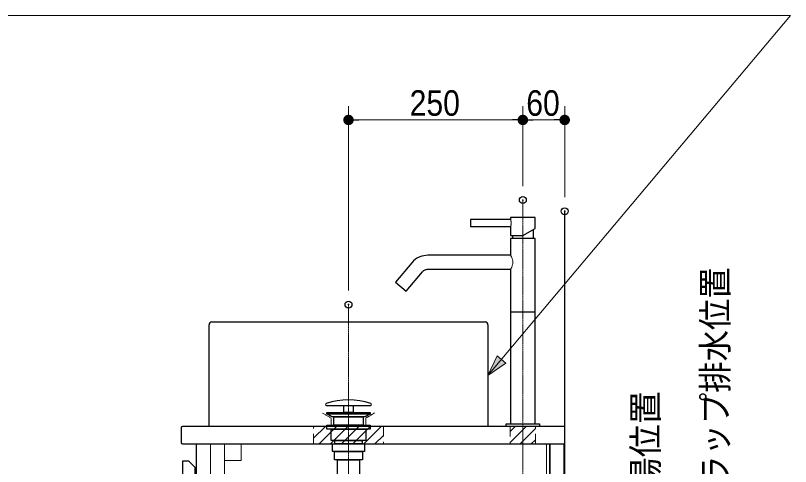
# Model space of a CAD drawing. Units: millimetres, scale not verified. Extents: x -6062 to 6062, y -3045 to 3045.
# Drawn here: x -4060 to -2949, y -1438 to -790 of the extents above; entities that cross this region are included whole.
import ezdxf
from ezdxf.enums import TextEntityAlignment as Align

# ---------------------------------------------------------------- set-up
doc = ezdxf.new("R2010")
doc.units = ezdxf.units.MM
doc.header["$LTSCALE"] = 20
doc.header["$PDMODE"] = 32
doc.header["$PDSIZE"] = 10
doc.linetypes.add('USER1', pattern=[1.11, 0.71, -0.4])
doc.linetypes.add('USER2', pattern=[2.91, 1.76, -0.4, 0.35, -0.4])
for name, color, linetype, lineweight in [('0-0_5ボウル・キャビネット', 7, 'Continuous', 15), ('0-1_4給排水', 7, 'Continuous', 30), ('0-3_2寸法-2', 7, 'Continuous', 15), ('0-4_0', 7, 'Continuous', 25), ('0-6_2寸法-1', 7, 'Continuous', 15), ('0-7_2寸法-3', 7, 'Continuous', 15)]:
    doc.layers.add(name, color=color, linetype=linetype, lineweight=lineweight)
doc.layers.add('0-5_Defpoints', color=7, linetype='Continuous')
doc.styles.add('ＭＳ Ｐゴシック', font='')
doc.styles.get('ＭＳ Ｐゴシック').set_extended_font_data('MS PGothic')

# ---------------------------------------------------------------- blocks, each defined once
blk = doc.blocks.new('グループ-1')
at = {"layer": '0-0_5ボウル・キャビネット', "lineweight": 30}
blk.add_line((-39820, -24600), (-31980, -24600), dxfattribs=at)
blk.add_lwpolyline([(-31900, -24680), (-31900, -27600), (-39900, -27600), (-39900, -24680)], dxfattribs=at)
at = {"layer": '0-0_5ボウル・キャビネット', "linetype": 'USER1'}
blk.add_lwpolyline([(-35150, -27211.1), (-35400, -27360), (-35400, -27560), (-36400, -27560), (-36400, -27360), (-36650, -27211.1)], dxfattribs=at)
at = {"layer": '0-0_5ボウル・キャビネット', "lineweight": 30}
for centre, start, end in [((-39820, -24680), 90, 180), ((-31980, -24680), 0, 90)]:
    blk.add_arc(centre, 80, start, end, dxfattribs=at)
blk = doc.blocks.new('グループ-5')
at = {"layer": '0-1_4給排水', "linetype": 'USER2', "lineweight": 15}
blk.add_line((-35900, -24100), (-35900, -32940), dxfattribs=at)
at = {"layer": '0-1_4給排水'}
for p, q in [((-36560, -26965.2), (-36560, -26970)), ((-36530, -27000), (-35270, -27000)), ((-35240, -26970), (-35240, -26965.2))]:
    blk.add_line(p, q, dxfattribs=at)
for points in [[(-36030, -27000), (-35770, -27000), (-35770, -27200), (-36030, -27200)], [(-36520, -27200), (-35280, -27200), (-35280, -27240), (-36520, -27240)], [(-36381.3, -27320), (-36520, -27240), (-35280, -27240), (-35420.2, -27320)], [(-36320, -27320), (-35480, -27320), (-35480, -27560), (-36320, -27560)], [(-36520, -27560), (-35280, -27560), (-35280, -27680), (-36520, -27680)], [(-36400, -27680), (-35400, -27680), (-35400, -28000), (-36400, -28000)], [(-36290, -28000), (-35510, -28000), (-35510, -28100), (-36290, -28100)], [(-36360, -28100), (-35440, -28100), (-35440, -28320), (-36360, -28320)], [(-36300, -28320), (-35500, -28320), (-35500, -28560), (-36300, -28560)], [(-36220, -28560), (-35580, -28560), (-35580, -29920), (-36220, -29920)]]:
    blk.add_lwpolyline(points, close=True, dxfattribs=at)
for centre, radius, start, end in [((-35900, -29002.5), 2162.5, 72.8168, 107.1832), ((-36530, -26965.2), 30, 107.1832, 180), ((-36530, -26970), 30, 180, 270), ((-35270, -26970), 30, 270, 0), ((-35270, -26965.2), 30, 0, 72.8168)]:
    blk.add_arc(centre, radius, start, end, dxfattribs=at)
blk = doc.blocks.new('グループ-9')
at = {"layer": '0-1_4給排水', "linetype": 'USER2', "lineweight": 15}
blk.add_line((-30900, -28600), (-30900, -21100), dxfattribs=at)
at = {"layer": '0-1_4給排水'}
for p, q in [((-30600, -21946.8), (-30600, -22200)), ((-31200, -22120), (-31200, -22200)), ((-30550, -24320), (-31250, -24320))]:
    blk.add_line(p, q, dxfattribs=at)
for points in [[(-32400, -21660), (-32400, -21860), (-31250, -21860), (-31250, -22120), (-30900, -22120), (-30550.1, -21918), (-30550, -21600), (-31250, -21600), (-31250, -21660)], [(-31250, -27520), (-30550, -27520), (-30550, -22200), (-31250, -22200), (-31250, -22685.7), (-33626.1, -22685.7), (-33685.2, -22688.6), (-33743.8, -22697.4), (-33801.2, -22711.8), (-33856.9, -22731.9), (-33919.3, -22762.2), (-33977.8, -22799.6), (-34033.2, -22845), (-34084, -22898), (-34085.7, -22900), (-34553.2, -23457.2), (-34246.8, -23714.3), (-33779.3, -23157.2), (-33762.9, -23139.8), (-33744.5, -23124.6), (-33724.5, -23111.6), (-33703, -23101.1), (-33684.5, -23094.4), (-33665.3, -23089.6), (-33645.8, -23086.7), (-33626.1, -23085.7), (-31250, -23085.7)], [(-30420, -27600), (-31380, -27600), (-31380, -27520), (-30420, -27520)]]:
    blk.add_lwpolyline(points, close=True, dxfattribs=at)
at = {"layer": '0-1_4給排水', "lineweight": 15}
for points in [[(-31250, -21860), (-31249.9, -21859.5), (-31249.5, -21858.1), (-31248.8, -21855.8), (-31248, -21852.6), (-31246.9, -21848.5), (-31245.7, -21843.6), (-31244.3, -21837.9), (-31242.9, -21831.4), (-31241.5, -21824.2), (-31240.1, -21816.4), (-31238.8, -21808), (-31237.7, -21799.1), (-31236.7, -21789.7), (-31236, -21780), (-31235.6, -21770.1), (-31235.4, -21760), (-31235.5, -21750.3), (-31236, -21740.7), (-31236.6, -21731.3), (-31237.5, -21722.2), (-31238.6, -21713.4), (-31239.9, -21705.1), (-31241.2, -21697.2), (-31242.7, -21689.9), (-31244.1, -21683.3), (-31245.4, -21677.4), (-31246.7, -21672.2), (-31247.8, -21667.9), (-31248.7, -21664.5), (-31249.4, -21662), (-31249.9, -21660.5), (-31250, -21660)], [(-31250, -23085.7), (-31249.4, -23084.7), (-31247.8, -23081.8), (-31245.1, -23076.9), (-31241.4, -23070.3), (-31237, -23061.9), (-31231.9, -23051.9), (-31226.3, -23040.5), (-31220.4, -23027.6), (-31214.3, -23013.5), (-31208.4, -22998.1), (-31202.8, -22981.6), (-31197.7, -22964.1), (-31193.4, -22945.6), (-31190.1, -22926.4), (-31188, -22906.6), (-31187.2, -22886.6), (-31187.9, -22866.6), (-31189.8, -22846.8), (-31193, -22827.6), (-31197.2, -22809.2), (-31202.2, -22791.7), (-31207.8, -22775.2), (-31213.7, -22759.7), (-31219.7, -22745.4), (-31225.6, -22732.4), (-31231.2, -22720.7), (-31236.5, -22710.5), (-31241, -22701.8), (-31244.8, -22694.9), (-31247.7, -22689.9), (-31249.4, -22686.8), (-31250, -22685.7)]]:
    blk.add_lwpolyline(points, dxfattribs=at)
at = {"layer": '0-1_4給排水', "linetype": 'USER2', "lineweight": 15}
blk.add_lwpolyline([(-30900, -29850.8), (-30900, -29701.6), (-30900, -29259.2), (-30900, -27600)], dxfattribs=at)
blk = doc.blocks.new('グループ-18')
at = {"layer": '0-0_5ボウル・キャビネット', "lineweight": 30}
blk.add_line((-40700, -27640), (-40700, -28060), dxfattribs=at)
blk.add_lwpolyline([(-40660, -28100), (-29700, -28100), (-29700, -27600), (-40660, -27600)], dxfattribs=at)
for points in [[(-40260, -28100), (-29720, -28100), (-29720, -41400), (-40260, -41400)], [(-40660, -40520), (-40580, -40600), (-40300, -40600), (-40300, -28780), (-40480, -28600), (-40660, -28600)]]:
    blk.add_lwpolyline(points, close=True, dxfattribs=at)
for centre, start, end in [((-40660, -27640), 90, 180), ((-40660, -28060), 180, 270)]:
    blk.add_arc(centre, 40, start, end, dxfattribs=at)
blk = doc.blocks.new('グループ-19')
at = {"layer": '0-0_5ボウル・キャビネット', "linetype": 'USER1'}
for p, q in [((-30220, -41400), (-30220, -28100)), ((-30120, -41400), (-30120, -28100)), ((-37920, -39600), (-30920, -39600))]:
    blk.add_line(p, q, dxfattribs=at)
for points in [[(-39860, -28100), (-39460, -28100), (-39460, -29700), (-39860, -29700)], [(-39460, -28100), (-38980, -28100), (-38980, -28580), (-39460, -28580)], [(-30220, -28100), (-30140, -28100), (-30140, -41360), (-30220, -41360)], [(-39900, -29475), (-40040, -29475), (-40040, -29235), (-39900, -29235), (-39900, -29115), (-40340, -29115), (-40340, -29595), (-39900, -29595)], [(-30120, -29100), (-29760, -29100), (-29760, -30700), (-30120, -30700)], [(-40040, -29235), (-39910, -29235), (-39910, -29475), (-40040, -29475)], [(-30120, -36600), (-29760, -36600), (-29760, -38200), (-30120, -38200)], [(-40260, -39600), (-37920, -39600), (-37920, -39280), (-38220, -39280), (-38220, -39200), (-40260, -39200)], [(-38210, -39200), (-30630, -39200), (-30630, -39280), (-38210, -39280)], [(-30620, -39280), (-30920, -39280), (-30920, -39600), (-30220, -39600), (-30220, -39200), (-30620, -39200)], [(-30120, -39200), (-29760, -39200), (-29760, -41360), (-30120, -41360)], [(-39900, -40065), (-40040, -40065), (-40040, -39825), (-39900, -39825), (-39900, -39705), (-40340, -39705), (-40340, -40185), (-39900, -40185)], [(-39660, -39600), (-39260, -39600), (-39260, -41360), (-39620, -41360), (-39660, -41320)], [(-39260, -39600), (-38780, -39600), (-38780, -40080), (-39260, -40080)], [(-40040, -39825), (-39910, -39825), (-39910, -40065), (-40040, -40065)]]:
    blk.add_lwpolyline(points, close=True, dxfattribs=at)
blk = doc.blocks.new('グループ-21')
at = {"layer": '0-0_5ボウル・キャビネット', "lineweight": 30}
blk.add_lwpolyline([(-41700, -41400), (-29700, -41400), (-29700, -21400)], dxfattribs=at)
at = {"layer": '0-0_5ボウル・キャビネット'}
for name in ['グループ-18', 'グループ-19']:
    blk.add_blockref(name, (0, 0), dxfattribs=at)
blk = doc.blocks.new('_Dot')
at = {"layer": '0-4_0'}
blk.add_line((-10, 0), (-20, 0), dxfattribs=at)
for points in [[(0, 0), (-10, 0), (-9.92, 1.25)], [(0, 0), (-9.92, -1.25), (-10, 0)], [(0, 0), (-9.92, 1.25), (-9.69, 2.49)], [(0, 0), (-9.69, -2.49), (-9.92, -1.25)], [(0, 0), (-9.69, 2.49), (-9.3, 3.68)], [(0, 0), (-9.3, -3.68), (-9.69, -2.49)], [(0, 0), (-9.3, 3.68), (-8.76, 4.82)], [(0, 0), (-8.76, -4.82), (-9.3, -3.68)], [(0, 0), (-8.76, 4.82), (-8.09, 5.88)], [(0, 0), (-8.09, -5.88), (-8.76, -4.82)], [(0, 0), (-8.09, 5.88), (-7.29, 6.85)], [(0, 0), (-7.29, -6.85), (-8.09, -5.88)], [(0, 0), (-7.29, 6.85), (-6.37, 7.71)], [(0, 0), (-6.37, -7.71), (-7.29, -6.85)], [(0, 0), (-6.37, 7.71), (-5.36, 8.44)], [(0, 0), (-5.36, -8.44), (-6.37, -7.71)], [(0, 0), (-5.36, 8.44), (-4.26, 9.05)], [(0, 0), (-4.26, -9.05), (-5.36, -8.44)], [(0, 0), (-4.26, 9.05), (-3.09, 9.51)], [(0, 0), (-3.09, -9.51), (-4.26, -9.05)], [(0, 0), (-3.09, 9.51), (-1.87, 9.82)], [(0, 0), (-1.87, -9.82), (-3.09, -9.51)], [(0, 0), (-1.87, 9.82), (-0.63, 9.98)], [(0, 0), (-0.63, -9.98), (-1.87, -9.82)], [(0, 0), (-0.63, 9.98), (0.63, 9.98)], [(0, 0), (0.63, -9.98), (-0.63, -9.98)], [(0, 0), (0.63, 9.98), (1.87, 9.82)], [(0, 0), (1.87, 9.82), (3.09, 9.51)], [(0, 0), (3.09, 9.51), (4.26, 9.05)], [(0, 0), (4.26, 9.05), (5.36, 8.44)], [(0, 0), (5.36, 8.44), (6.37, 7.71)], [(0, 0), (6.37, 7.71), (7.29, 6.85)], [(0, 0), (7.29, 6.85), (8.09, 5.88)], [(0, 0), (8.09, 5.88), (8.76, 4.82)], [(0, 0), (8.76, 4.82), (9.3, 3.68)], [(0, 0), (9.3, 3.68), (9.69, 2.49)], [(0, 0), (9.69, 2.49), (9.92, 1.25)], [(0, 0), (9.92, 1.25), (10, 0)], [(0, 0), (1.87, -9.82), (0.63, -9.98)], [(0, 0), (3.09, -9.51), (1.87, -9.82)], [(0, 0), (4.26, -9.05), (3.09, -9.51)], [(0, 0), (5.36, -8.44), (4.26, -9.05)], [(0, 0), (6.37, -7.71), (5.36, -8.44)], [(0, 0), (7.29, -6.85), (6.37, -7.71)], [(0, 0), (8.09, -5.88), (7.29, -6.85)], [(0, 0), (8.76, -4.82), (8.09, -5.88)], [(0, 0), (9.3, -3.68), (8.76, -4.82)], [(0, 0), (9.69, -2.49), (9.3, -3.68)], [(0, 0), (9.92, -1.25), (9.69, -2.49)], [(0, 0), (10, 0), (9.92, -1.25)]]:
    blk.add_solid(points, dxfattribs=at)

msp = doc.modelspace()

# ---------------------------------------------------------------- linework, layer by layer
at = {"layer": '0-0_5ボウル・キャビネット'}
for p, q in [((-3632.5, -1381), (-3631.5, -1380)), ((-3632.5, -1397), (-3615.5, -1380)), ((-3624.5, -1405), (-3599.5, -1380)), ((-3608.5, -1405), (-3583.5, -1380)), ((-3592.5, -1405), (-3567.5, -1380)), ((-3576.5, -1405), (-3551.5, -1380)), ((-3560.5, -1405), (-3535.5, -1380)), ((-3350.5, -1387), (-3343.5, -1380)), ((-3350.5, -1403), (-3327.5, -1380)), ((-3336.5, -1405), (-3314.5, -1383)), ((-3544.5, -1405), (-3532.5, -1393)), ((-3320.5, -1405), (-3314.5, -1399))]:
    msp.add_line(p, q, dxfattribs=at)
at = {"layer": '0-0_5ボウル・キャビネット', "linetype": 'USER1'}
for points in [[(-3632.5, -1405), (-3632.5, -1380), (-3532.5, -1380), (-3532.5, -1405)], [(-3314.5, -1405), (-3314.5, -1380), (-3350.5, -1380), (-3350.5, -1405)]]:
    msp.add_lwpolyline(points, close=True, dxfattribs=at)
at = {"layer": '0-5_Defpoints'}
for p in [(-3332.5, -940), (-3332.5, -1055), (-3272.5, -1071), (-3582.5, -1205)]:
    msp.add_point(p, dxfattribs=at)
at = {"layer": '0-6_2寸法-1'}
for p, q in [((-3582.5, -1185), (-3582.5, -920)), ((-3332.5, -1035), (-3332.5, -920)), ((-3332.5, -1035), (-3332.5, -920)), ((-3272.5, -1051), (-3272.5, -920)), ((-3567.49, -940), (-3347.51, -940)), ((-3287.51, -940), (-3317.49, -940))]:
    msp.add_line(p, q, dxfattribs=at)
at = {"layer": '0-7_2寸法-3'}
msp.add_lwpolyline([(-3382.5, -1307), (-2948.69, -790), (-4226.82, -790)], dxfattribs=at)
at = {"layer": '0-7_2寸法-3', "lineweight": 5}
msp.add_lwpolyline([(-3356.65, -1288.9), (-3382.5, -1307), (-3369.16, -1278.4)], close=True, dxfattribs=at)
at = {"layer": '0-7_2寸法-3'}
msp.add_solid([(-3356.65, -1288.9), (-3369.16, -1278.4), (-3382.5, -1307)], dxfattribs=at)

# ---------------------------------------------------------------- block references
at = {"layer": '0-0_5ボウル・キャビネット', "xscale": 0.05, "yscale": 0.05}
for name in ['グループ-21', 'グループ-1']:
    msp.add_blockref(name, (-1787.5, 0), dxfattribs=at)
at = {"layer": '0-1_4給排水', "xscale": 0.05, "yscale": 0.05}
for name in ['グループ-9', 'グループ-5']:
    msp.add_blockref(name, (-1787.5, 0), dxfattribs=at)
at = {"layer": '0-6_2寸法-1', "xscale": 0.7503418, "yscale": 0.7503418, "rotation": 180}
for p in [(-3582.5, -940), (-3332.5, -940)]:
    msp.add_blockref('_Dot', p, dxfattribs=at)
at = {"layer": '0-6_2寸法-1', "xscale": 0.7503418, "yscale": 0.7503418}
for p in [(-3332.5, -940), (-3272.5, -940)]:
    msp.add_blockref('_Dot', p, dxfattribs=at)

# ---------------------------------------------------------------- texts
at = {"layer": '0-3_2寸法-2', "style": 'ＭＳ Ｐゴシック'}
for s, width, p in [('Pトラップ排水位置', 0.9, (-3027.48, -1540.42)), ('壁給水・給湯位置', 0.95, (-3127.38, -1709.36))]:
    msp.add_text(s, height=36.66, rotation=90, dxfattribs=dict(at, width=width)).set_placement(p, align=Align.BOTTOM_LEFT)
at = {"layer": '0-6_2寸法-1', "style": 'ＭＳ Ｐゴシック', "width": 0.9}
for s, p in [('250', (-3494.78, -944.96)), ('60', (-3327.58, -944.96))]:
    msp.add_text(s, height=36.66, dxfattribs=at).set_placement(p, align=Align.BOTTOM_LEFT)

doc.saveas('drawing.dxf')
